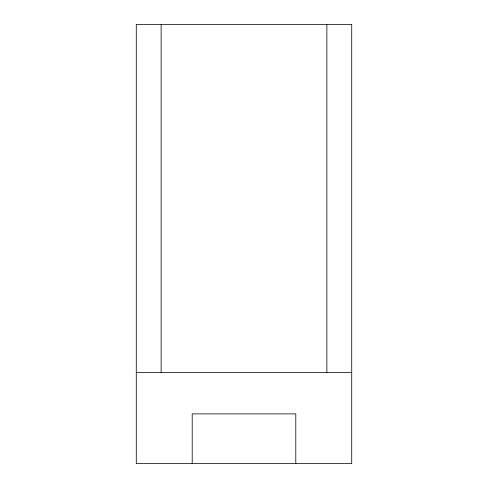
<?xml version="1.0" encoding="UTF-8"?>
<svg xmlns="http://www.w3.org/2000/svg" width="488" height="488" viewBox="0 0 488 488"><rect width="100%" height="100%" fill="white"/><g stroke="black" fill="none" stroke-linecap="round" stroke-linejoin="round"><path stroke-width="0.73" d="M136.274 372.448L351.726 372.448M326.868 24.4L326.868 372.448M295.795 463.6L295.795 413.879L192.205 413.879L192.205 463.6M161.131 24.4L161.131 372.448M351.726 24.4L136.274 24.4L136.274 463.6L351.726 463.6L351.726 24.4"/></g></svg>
